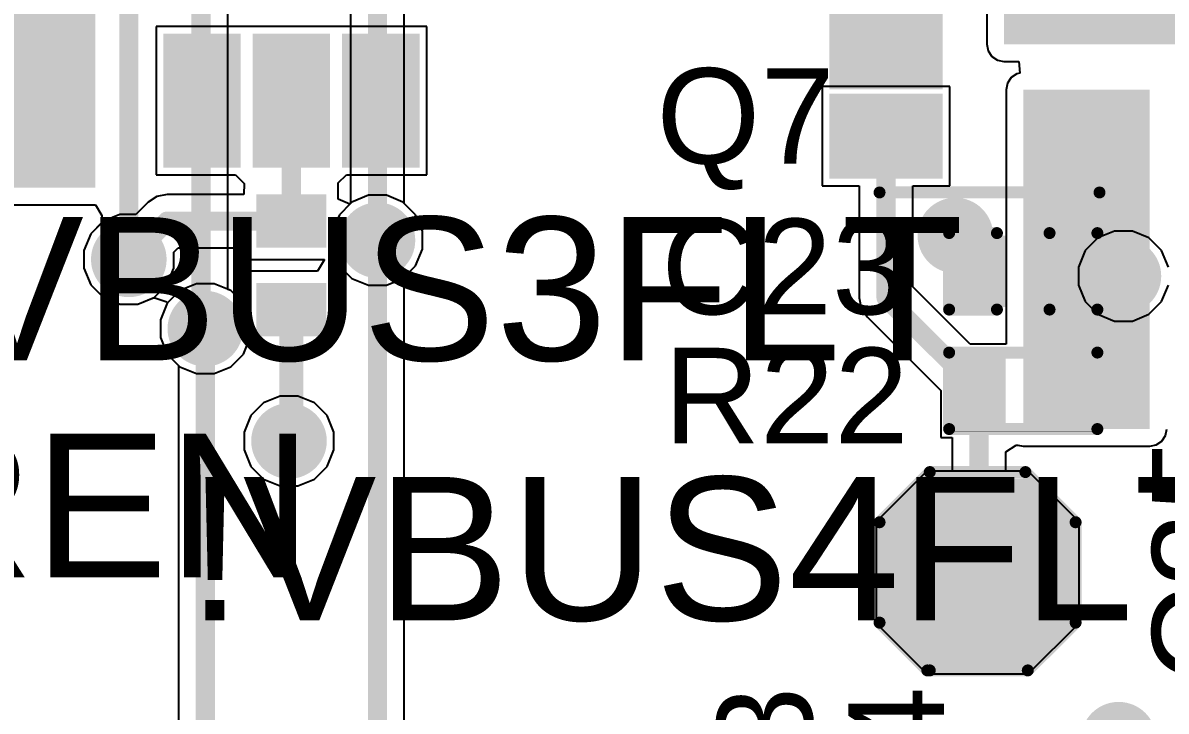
# Model space of a CAD drawing. Header units: millimetres. Extents: x -0.13 to 3.86, y -0.01 to 4.3.
# Drawn here: x 1.5977 to 2.0759, y 3.201 to 3.489 of the extents above; entities that cross this region are included whole.
import ezdxf

# ---------------------------------------------------------------- set-up
doc = ezdxf.new("R2010")
doc.units = ezdxf.units.MM
doc.header["$MEASUREMENT"] = 0
for name, color, linetype in [('BottomLayer', 5, 'Continuous'), ('BottomPaste', 16, 'Continuous'), ('BottomSolder', 6, 'Continuous'), ('MultiLayer', 9, 'Continuous'), ('PadHoleLayer', 156, 'Continuous'), ('TopLayer', 1, 'Continuous'), ('TopOverlay', 2, 'Continuous'), ('TopPaste', 8, 'Continuous'), ('TopSolder', 216, 'Continuous'), ('ViaHoleLayer', 16, 'Continuous')]:
    doc.layers.add(name, color=color, linetype=linetype)
doc.styles.add('Arial', font='arial.ttf', dxfattribs={"height": 0.2})

# ---------------------------------------------------------------- blocks, each defined once
blk = doc.blocks.new('R___0402_142')
at = {"layer": 'TopLayer'}
for points in [[(-0.0275001, -0.0125), (-0.0275001, 0.0125), (-0.0095001, 0.0125), (-0.0095001, -0.0125)], [(0.0094999, -0.0125), (0.0094999, 0.0125), (0.0274999, 0.0125), (0.0274999, -0.0125)]]:
    blk.add_hatch(color=1, dxfattribs=at).paths.add_polyline_path(points)
at = {"layer": 'TopPaste'}
for points in [[(-0.0275001, -0.0125), (-0.0275001, 0.0125), (-0.0095001, 0.0125), (-0.0095001, -0.0125)], [(0.0094999, -0.0125), (0.0094999, 0.0125), (0.0274999, 0.0125), (0.0274999, -0.0125)]]:
    blk.add_hatch(color=8, dxfattribs=at).paths.add_polyline_path(points)
at = {"layer": 'TopSolder'}
for points in [[(-0.0296655, -0.0146654), (-0.0296655, 0.0146654), (-0.0073347, 0.0146654), (-0.0073347, -0.0146654)], [(0.0073345, -0.0146654), (0.0073345, 0.0146654), (0.0296653, 0.0146654), (0.0296653, -0.0146654)]]:
    blk.add_hatch(color=216, dxfattribs=at).paths.add_polyline_path(points)
at = {"layer": 'TopOverlay'}
for points, const_width in [([(-0.0310001, -0.016), (-0.0310001, 0.016)], 0.005), ([(-0.0310001, 0.016), (0.0309999, 0.016)], 0.005), ([(0.0309999, -0.016), (0.0309999, 0.016)], 0.005), ([(-0.0310001, -0.016), (0.0309999, -0.016)], 0.005), ([(-0.0320001, -0.017), (0.0319999, -0.017)], 0.000127)]:
    blk.add_lwpolyline(points, dxfattribs=dict(at, const_width=const_width))
for points, const_width in [([(-0.0322501, 0.016, 1), (-0.0297501, 0.016, 1)], 0.0025), ([(-0.0322501, 0.016, 1), (-0.0297501, 0.016, 1)], 0.0025), ([(0.0297499, 0.016, 1), (0.0322499, 0.016, 1)], 0.0025), ([(0.0297499, 0.016, 1), (0.0322499, 0.016, 1)], 0.0025), ([(-0.0322501, -0.016, 1), (-0.0297501, -0.016, 1)], 0.0025), ([(-0.0322501, -0.016, 1), (-0.0297501, -0.016, 1)], 0.0025), ([(0.0297499, -0.016, 1), (0.0322499, -0.016, 1)], 0.0025), ([(0.0297499, -0.016, 1), (0.0322499, -0.016, 1)], 0.0025), ([(-0.0320318, -0.017, 1), (-0.0319684, -0.017, 1)], 6.35e-05), ([(0.0319682, -0.017, 1), (0.0320316, -0.017, 1)], 6.35e-05)]:
    blk.add_lwpolyline(points, format="xyb", close=True, dxfattribs=dict(at, const_width=const_width))
blk = doc.blocks.new('R___0402_B_150')
at = {"layer": 'BottomLayer'}
for points in [[(-0.0095, 0.0124991), (-0.0095, -0.0125009), (-0.0275, -0.0125009), (-0.0275, 0.0124991)], [(0.0275, 0.0124991), (0.0275, -0.0125009), (0.0095, -0.0125009), (0.0095, 0.0124991)]]:
    blk.add_hatch(color=5, dxfattribs=at).paths.add_polyline_path(points)
at = {"layer": 'BottomPaste'}
for points in [[(-0.0095, 0.0124991), (-0.0095, -0.0125009), (-0.0275, -0.0125009), (-0.0275, 0.0124991)], [(0.0275, 0.0124991), (0.0275, -0.0125009), (0.0095, -0.0125009), (0.0095, 0.0124991)]]:
    blk.add_hatch(color=16, dxfattribs=at).paths.add_polyline_path(points)
at = {"layer": 'BottomSolder'}
for points in [[(-0.0073346, 0.0146645), (-0.0073346, -0.0146663), (-0.0296654, -0.0146663), (-0.0296654, 0.0146645)], [(0.0296654, 0.0146645), (0.0296654, -0.0146663), (0.0073346, -0.0146663), (0.0073346, 0.0146645)]]:
    blk.add_hatch(color=6, dxfattribs=at).paths.add_polyline_path(points)
blk = doc.blocks.new('TSOT_25_167')
at = {"layer": 'TopLayer'}
for points in [[(-0.02360205, 0.05118155), (-0.02360205, 0.02362245), (-0.06297215, 0.02362245), (-0.06297215, 0.05118155)], [(0.06297195, 0.05118155), (0.06297195, 0.02362245), (0.02360185, 0.02362245), (0.02360185, 0.05118155)], [(-0.02360205, 0.01377955), (-0.02360205, -0.01377955), (-0.06297215, -0.01377955), (-0.06297215, 0.01377955)], [(-0.02360205, -0.02362245), (-0.02360205, -0.05118155), (-0.06297215, -0.05118155), (-0.06297215, -0.02362245)], [(0.06297195, -0.02362245), (0.06297195, -0.05118155), (0.02360185, -0.05118155), (0.02360185, -0.02362245)]]:
    blk.add_hatch(color=1, dxfattribs=at).paths.add_polyline_path(points)
at = {"layer": 'TopPaste'}
for points in [[(-0.02360205, 0.05118155), (-0.02360205, 0.02362245), (-0.06297215, 0.02362245), (-0.06297215, 0.05118155)], [(0.06297195, 0.05118155), (0.06297195, 0.02362245), (0.02360185, 0.02362245), (0.02360185, 0.05118155)], [(-0.02360205, 0.01377955), (-0.02360205, -0.01377955), (-0.06297215, -0.01377955), (-0.06297215, 0.01377955)], [(-0.02360205, -0.02362245), (-0.02360205, -0.05118155), (-0.06297215, -0.05118155), (-0.06297215, -0.02362245)], [(0.06297195, -0.02362245), (0.06297195, -0.05118155), (0.02360185, -0.05118155), (0.02360185, -0.02362245)]]:
    blk.add_hatch(color=8, dxfattribs=at).paths.add_polyline_path(points)
at = {"layer": 'TopSolder'}
for points in [[(-0.01960205, 0.05518155), (-0.01960205, 0.01962245), (-0.06697215, 0.01962245), (-0.06697215, 0.05518155)], [(0.06697195, 0.05518155), (0.06697195, 0.01962245), (0.01960185, 0.01962245), (0.01960185, 0.05518155)], [(-0.01960205, 0.01777955), (-0.01960205, -0.01777955), (-0.06697215, -0.01777955), (-0.06697215, 0.01777955)], [(-0.01960205, -0.01962245), (-0.01960205, -0.05518155), (-0.06697215, -0.05518155), (-0.06697215, -0.01962245)], [(0.06697195, -0.01962245), (0.06697195, -0.05518155), (0.01960185, -0.05518155), (0.01960185, -0.01962245)]]:
    blk.add_hatch(color=216, dxfattribs=at).paths.add_polyline_path(points)
at = {"layer": 'TopOverlay', "const_width": 0.005}
for points in [[(-0.0459991, 0.061), (0.0460009, 0.061)], [(-0.0749991, 0.033), (-0.0749991, 0.043)], [(-0.0749991, 0.043), (-0.0699991, 0.038)], [(-0.0749991, 0.033), (-0.0699991, 0.038)], [(-0.0459991, -0.061), (0.0460009, -0.061)]]:
    blk.add_lwpolyline(points, dxfattribs=at)
at = {"layer": 'TopOverlay', "const_width": 0.0025}
for points in [[(-0.0472491, 0.061, 1), (-0.0447491, 0.061, 1)], [(0.0447509, 0.061, 1), (0.0472509, 0.061, 1)], [(-0.0762491, 0.043, 1), (-0.0737491, 0.043, 1)], [(-0.0762491, 0.043, 1), (-0.0737491, 0.043, 1)], [(-0.0712491, 0.038, 1), (-0.0687491, 0.038, 1)], [(-0.0712491, 0.038, 1), (-0.0687491, 0.038, 1)], [(-0.0762491, 0.033, 1), (-0.0737491, 0.033, 1)], [(-0.0762491, 0.033, 1), (-0.0737491, 0.033, 1)], [(-0.0472491, -0.061, 1), (-0.0447491, -0.061, 1)], [(0.0447509, -0.061, 1), (0.0472509, -0.061, 1)]]:
    blk.add_lwpolyline(points, format="xyb", close=True, dxfattribs=at)
blk = doc.blocks.new('T____P______TH_1_8___H_________0_92___194')
at = {"layer": 'BottomLayer'}
blk.add_hatch(color=5, dxfattribs=at).paths.add_polyline_path([(0.017717425, 0.03543305), (-0.017715625, 0.03543305), (-0.03543215, 0.017716525), (-0.03543215, -0.017716525), (-0.017715625, -0.03543305), (0.017717425, -0.03543305), (0.03543395, -0.017716525), (0.03543395, 0.017716525)])
at = {"layer": 'BottomSolder'}
blk.add_hatch(color=6, dxfattribs=at).paths.add_polyline_path([(0.019717425, 0.03943305), (-0.019715625, 0.03943305), (-0.03943215, 0.019716525), (-0.03943215, -0.019716525), (-0.019715625, -0.03943305), (0.019717425, -0.03943305), (0.03943395, -0.019716525), (0.03943395, 0.019716525)])
at = {"layer": 'MultiLayer'}
blk.add_hatch(color=9, dxfattribs=at).paths.add_polyline_path([(0.017717425, 0.03543305), (-0.017715625, 0.03543305), (-0.03543215, 0.017716525), (-0.03543215, -0.017716525), (-0.017715625, -0.03543305), (0.017717425, -0.03543305), (0.03543395, -0.017716525), (0.03543395, 0.017716525)])
at = {"layer": 'PadHoleLayer'}
h = blk.add_hatch(color=156, dxfattribs=at)
edge = h.paths.add_edge_path()
edge.add_arc((9e-07, 0), 0.0181102, 0, 360)
at = {"layer": 'TopLayer'}
blk.add_hatch(color=1, dxfattribs=at).paths.add_polyline_path([(0.017717425, 0.03543305), (-0.017715625, 0.03543305), (-0.03543215, 0.017716525), (-0.03543215, -0.017716525), (-0.017715625, -0.03543305), (0.017717425, -0.03543305), (0.03543395, -0.017716525), (0.03543395, 0.017716525)])
at = {"layer": 'TopSolder'}
blk.add_hatch(color=216, dxfattribs=at).paths.add_polyline_path([(0.019717425, 0.03943305), (-0.019715625, 0.03943305), (-0.03943215, 0.019716525), (-0.03943215, -0.019716525), (-0.019715625, -0.03943305), (0.019717425, -0.03943305), (0.03943395, -0.019716525), (0.03943395, 0.019716525)])
at = {"layer": 'TopOverlay', "const_width": 0.005}
for points in [[(-0.0409991, 0.021), (-0.0199991, 0.042)], [(-0.0199991, 0.042), (0.0200009, 0.042)], [(0.0200009, 0.042), (0.0410009, 0.021)], [(-0.0409991, -0.021), (-0.0409991, 0.021)], [(0.0410009, -0.021), (0.0410009, 0.021)], [(-0.0409991, -0.021), (-0.0209991, -0.041)], [(0.0210009, -0.041), (0.0410009, -0.021)], [(-0.0199991, -0.041), (0.0210009, -0.041)]]:
    blk.add_lwpolyline(points, dxfattribs=at)
at = {"layer": 'TopOverlay', "const_width": 0.0025}
for points in [[(-0.0212491, 0.042, 1), (-0.0187491, 0.042, 1)], [(-0.0212491, 0.042, 1), (-0.0187491, 0.042, 1)], [(0.0187509, 0.042, 1), (0.0212509, 0.042, 1)], [(0.0187509, 0.042, 1), (0.0212509, 0.042, 1)], [(-0.0422491, 0.021, 1), (-0.0397491, 0.021, 1)], [(-0.0422491, 0.021, 1), (-0.0397491, 0.021, 1)], [(0.0397509, 0.021, 1), (0.0422509, 0.021, 1)], [(0.0397509, 0.021, 1), (0.0422509, 0.021, 1)], [(-0.0422491, -0.021, 1), (-0.0397491, -0.021, 1)], [(-0.0422491, -0.021, 1), (-0.0397491, -0.021, 1)], [(0.0397509, -0.021, 1), (0.0422509, -0.021, 1)], [(0.0397509, -0.021, 1), (0.0422509, -0.021, 1)], [(-0.0222491, -0.041, 1), (-0.0197491, -0.041, 1)], [(-0.0212491, -0.041, 1), (-0.0187491, -0.041, 1)], [(0.0197509, -0.041, 1), (0.0222509, -0.041, 1)], [(0.0197509, -0.041, 1), (0.0222509, -0.041, 1)]]:
    blk.add_lwpolyline(points, format="xyb", close=True, dxfattribs=at)
blk = doc.blocks.new('SOT_23_6_B_214')
at = {"layer": 'BottomLayer'}
for points in [[(-0.07558975, 0.0496056), (-0.02755825, 0.0496056), (-0.02755825, 0.0251962), (-0.07558975, 0.0251962)], [(0.02755825, 0.0496056), (0.07558975, 0.0496056), (0.07558975, 0.0251962), (0.02755825, 0.0251962)], [(-0.07558975, 0.0122056), (-0.02755825, 0.0122056), (-0.02755825, -0.0122038), (-0.07558975, -0.0122038)], [(0.02755825, 0.0122056), (0.07558975, 0.0122056), (0.07558975, -0.0122038), (0.02755825, -0.0122038)], [(-0.07558975, -0.0251964), (-0.02755825, -0.0251964), (-0.02755825, -0.0496058), (-0.07558975, -0.0496058)], [(0.02755825, -0.0251964), (0.07558975, -0.0251964), (0.07558975, -0.0496058), (0.02755825, -0.0496058)]]:
    blk.add_hatch(color=5, dxfattribs=at).paths.add_polyline_path(points)
at = {"layer": 'BottomPaste'}
for points in [[(-0.07558975, 0.0496056), (-0.02755825, 0.0496056), (-0.02755825, 0.0251962), (-0.07558975, 0.0251962)], [(0.02755825, 0.0496056), (0.07558975, 0.0496056), (0.07558975, 0.0251962), (0.02755825, 0.0251962)], [(-0.07558975, 0.0122056), (-0.02755825, 0.0122056), (-0.02755825, -0.0122038), (-0.07558975, -0.0122038)], [(0.02755825, 0.0122056), (0.07558975, 0.0122056), (0.07558975, -0.0122038), (0.02755825, -0.0122038)], [(-0.07558975, -0.0251964), (-0.02755825, -0.0251964), (-0.02755825, -0.0496058), (-0.07558975, -0.0496058)], [(0.02755825, -0.0251964), (0.07558975, -0.0251964), (0.07558975, -0.0496058), (0.02755825, -0.0496058)]]:
    blk.add_hatch(color=16, dxfattribs=at).paths.add_polyline_path(points)
at = {"layer": 'BottomSolder'}
for points in [[(-0.07958975, 0.0536056), (-0.02355825, 0.0536056), (-0.02355825, 0.0211962), (-0.07958975, 0.0211962)], [(0.02355825, 0.0536056), (0.07958975, 0.0536056), (0.07958975, 0.0211962), (0.02355825, 0.0211962)], [(-0.07958975, 0.0162056), (-0.02355825, 0.0162056), (-0.02355825, -0.0162038), (-0.07958975, -0.0162038)], [(0.02355825, 0.0162056), (0.07958975, 0.0162056), (0.07958975, -0.0162038), (0.02355825, -0.0162038)], [(-0.07958975, -0.0211964), (-0.02355825, -0.0211964), (-0.02355825, -0.0536058), (-0.07958975, -0.0536058)], [(0.02355825, -0.0211964), (0.07958975, -0.0211964), (0.07958975, -0.0536058), (0.02355825, -0.0536058)]]:
    blk.add_hatch(color=6, dxfattribs=at).paths.add_polyline_path(points)
blk = doc.blocks.new('C___0402_228')
at = {"layer": 'TopLayer'}
for points in [[(-0.0275001, -0.0125), (-0.0275001, 0.0125), (-0.0095001, 0.0125), (-0.0095001, -0.0125)], [(0.0094999, -0.0125), (0.0094999, 0.0125), (0.0274999, 0.0125), (0.0274999, -0.0125)]]:
    blk.add_hatch(color=1, dxfattribs=at).paths.add_polyline_path(points)
at = {"layer": 'TopPaste'}
for points in [[(-0.0275001, -0.0125), (-0.0275001, 0.0125), (-0.0095001, 0.0125), (-0.0095001, -0.0125)], [(0.0094999, -0.0125), (0.0094999, 0.0125), (0.0274999, 0.0125), (0.0274999, -0.0125)]]:
    blk.add_hatch(color=8, dxfattribs=at).paths.add_polyline_path(points)
at = {"layer": 'TopSolder'}
for points in [[(-0.0298623, -0.0148622), (-0.0298623, 0.0148622), (-0.0071379, 0.0148622), (-0.0071379, -0.0148622)], [(0.0071377, -0.0148622), (0.0071377, 0.0148622), (0.0298621, 0.0148622), (0.0298621, -0.0148622)]]:
    blk.add_hatch(color=216, dxfattribs=at).paths.add_polyline_path(points)
at = {"layer": 'TopOverlay', "const_width": 0.005}
for points in [[(-0.0110001, 0.016), (-0.0310001, 0.016)], [(-0.0310001, 0.016), (-0.0310001, -0.016)], [(0.0309999, 0.016), (0.0109999, 0.016)], [(0.0309999, 0.016), (0.0309999, -0.016)], [(-0.0110001, -0.016), (-0.0310001, -0.016)], [(0.0309999, -0.016), (0.0109999, -0.016)]]:
    blk.add_lwpolyline(points, dxfattribs=at)
at = {"layer": 'TopOverlay', "const_width": 0.0025}
for points in [[(-0.0322501, 0.016, 1), (-0.0297501, 0.016, 1)], [(-0.0322501, 0.016, 1), (-0.0297501, 0.016, 1)], [(-0.0122501, 0.016, 1), (-0.0097501, 0.016, 1)], [(0.0097499, 0.016, 1), (0.0122499, 0.016, 1)], [(0.0297499, 0.016, 1), (0.0322499, 0.016, 1)], [(0.0297499, 0.016, 1), (0.0322499, 0.016, 1)], [(-0.0322501, -0.016, 1), (-0.0297501, -0.016, 1)], [(-0.0322501, -0.016, 1), (-0.0297501, -0.016, 1)], [(-0.0122501, -0.016, 1), (-0.0097501, -0.016, 1)], [(0.0097499, -0.016, 1), (0.0122499, -0.016, 1)], [(0.0297499, -0.016, 1), (0.0322499, -0.016, 1)], [(0.0297499, -0.016, 1), (0.0322499, -0.016, 1)]]:
    blk.add_lwpolyline(points, format="xyb", close=True, dxfattribs=at)

msp = doc.modelspace()

# ---------------------------------------------------------------- hatches: boundary and pattern name
at = {"layer": 'BottomLayer'}
h = msp.add_hatch(color=5, dxfattribs=at)
edge = h.paths.add_edge_path()
edge.add_arc((1.746, 3.398), 0.011811, 0, 360)
h = msp.add_hatch(color=5, dxfattribs=at)
edge = h.paths.add_edge_path()
edge.add_arc((1.9877098, 3.4), 0.011811, 0, 360)
h = msp.add_hatch(color=5, dxfattribs=at)
edge = h.paths.add_edge_path()
edge.add_arc((1.642, 3.39), 0.011811, 0, 360)
h = msp.add_hatch(color=5, dxfattribs=at)
edge = h.paths.add_edge_path()
edge.add_arc((2.058, 3.383), 0.011811, 0, 360)
h = msp.add_hatch(color=5, dxfattribs=at)
edge = h.paths.add_edge_path()
edge.add_arc((1.674, 3.361), 0.011811, 0, 360)
h = msp.add_hatch(color=5, dxfattribs=at)
edge = h.paths.add_edge_path()
edge.add_arc((1.709, 3.314), 0.011811, 0, 360)
at = {"layer": 'BottomSolder'}
h = msp.add_hatch(color=6, dxfattribs=at)
edge = h.paths.add_edge_path()
edge.add_arc((1.9877098, 3.4), 0.015811, 0, 360)
h = msp.add_hatch(color=6, dxfattribs=at)
edge = h.paths.add_edge_path()
edge.add_arc((1.746, 3.398), 0.015811, 0, 360)
h = msp.add_hatch(color=6, dxfattribs=at)
edge = h.paths.add_edge_path()
edge.add_arc((1.642, 3.39), 0.015811, 0, 360)
h = msp.add_hatch(color=6, dxfattribs=at)
edge = h.paths.add_edge_path()
edge.add_arc((2.058, 3.383), 0.015811, 0, 360)
h = msp.add_hatch(color=6, dxfattribs=at)
edge = h.paths.add_edge_path()
edge.add_arc((1.674, 3.361), 0.015811, 0, 360)
h = msp.add_hatch(color=6, dxfattribs=at)
edge = h.paths.add_edge_path()
edge.add_arc((1.709, 3.314), 0.015811, 0, 360)
h = msp.add_hatch(color=6, dxfattribs=at)
edge = h.paths.add_edge_path()
edge.add_arc((2.0560009, 3.1890111), 0.015811, 0, 360)
at = {"layer": 'TopLayer'}
for points in [[(2.008, 3.48), (2.035, 3.48), (2.035, 3.581), (2.008, 3.581)], [(1.523, 3.42), (1.628, 3.42), (1.628, 3.567), (1.523, 3.567)], [(2.008, 3.48), (2.172, 3.48), (2.172, 3.549), (2.008, 3.549)], [(2.0161049, 3.319), (2.0689999, 3.319), (2.0689999, 3.461), (2.0161049, 3.461)]]:
    msp.add_hatch(color=1, dxfattribs=at).paths.add_polyline_path(points)
h = msp.add_hatch(color=1, dxfattribs=at)
edge = h.paths.add_edge_path()
edge.add_arc((1.746, 3.398), 0.011811, 0, 360)
h = msp.add_hatch(color=1, dxfattribs=at)
edge = h.paths.add_edge_path()
edge.add_arc((1.9877098, 3.4), 0.011811, 0, 360)
h = msp.add_hatch(color=1, dxfattribs=at)
edge = h.paths.add_edge_path()
edge.add_arc((1.642, 3.39), 0.011811, 0, 360)
h = msp.add_hatch(color=1, dxfattribs=at)
edge = h.paths.add_edge_path()
edge.add_arc((2.058, 3.383), 0.011811, 0, 360)
h = msp.add_hatch(color=1, dxfattribs=at)
edge = h.paths.add_edge_path()
edge.add_arc((1.674, 3.361), 0.011811, 0, 360)
h = msp.add_hatch(color=1, dxfattribs=at)
edge = h.paths.add_edge_path()
edge.add_arc((1.709, 3.314), 0.011811, 0, 360)
at = {"layer": 'ViaHoleLayer'}
h = msp.add_hatch(color=16, dxfattribs=at)
edge = h.paths.add_edge_path()
edge.add_arc((1.9877098, 3.4), 0.0059055, 0, 360)
h = msp.add_hatch(color=16, dxfattribs=at)
edge = h.paths.add_edge_path()
edge.add_arc((1.746, 3.398), 0.0059055, 0, 360)
h = msp.add_hatch(color=16, dxfattribs=at)
edge = h.paths.add_edge_path()
edge.add_arc((1.642, 3.39), 0.0059055, 0, 360)
h = msp.add_hatch(color=16, dxfattribs=at)
edge = h.paths.add_edge_path()
edge.add_arc((2.058, 3.383), 0.0059055, 0, 360)
h = msp.add_hatch(color=16, dxfattribs=at)
edge = h.paths.add_edge_path()
edge.add_arc((1.674, 3.361), 0.0059055, 0, 360)
h = msp.add_hatch(color=16, dxfattribs=at)
edge = h.paths.add_edge_path()
edge.add_arc((1.709, 3.314), 0.0059055, 0, 360)

# ---------------------------------------------------------------- linework, layer by layer
at = {"layer": 'BottomLayer'}
for p, q in [((1.7666056, 3.4874417), (1.6533942, 3.4874417)), ((1.6533942, 3.4874417), (1.6533942, 3.4254103)), ((1.7666056, 3.4254103), (1.7666056, 3.4874417)), ((1.6533942, 3.4254103), (1.6866612, 3.4254103)), ((1.6866612, 3.4254103), (1.6902561, 3.4217952)), ((1.7295, 3.4219999), (1.7330875, 3.4254103)), ((1.7330875, 3.4254103), (1.7666056, 3.4254103)), ((1.6902561, 3.4217952), (1.6900704, 3.4172155)), ((1.7295, 3.4151739), (1.7295, 3.4219999)), ((1.653708, 3.4163618), (1.6500694, 3.4139306)), ((1.658, 3.4172156), (1.653708, 3.4163618)), ((1.6580005, 3.4172155), (1.658, 3.4172156)), ((1.6900704, 3.4172155), (1.6580005, 3.4172155)), ((1.7345, 3.4131028), (1.7295, 3.4151739)), ((1.7422583, 3.416811), (1.7353444, 3.4139472)), ((1.7497417, 3.416811), (1.7422583, 3.416811)), ((1.7566556, 3.4139472), (1.7497417, 3.416811)), ((1.6500692, 3.4139303), (1.6449499, 3.408811)), ((1.6500694, 3.4139306), (1.6500692, 3.4139303)), ((1.7353444, 3.4139472), (1.7345, 3.4131028)), ((1.7619472, 3.4086556), (1.7566556, 3.4139472)), ((1.6313444, 3.4059472), (1.6260528, 3.4006556)), ((1.6382583, 3.408811), (1.6313444, 3.4059472)), ((1.6449499, 3.408811), (1.6382583, 3.408811)), ((1.764811, 3.4017417), (1.7619472, 3.4086556)), ((1.6260528, 3.4006556), (1.623189, 3.3937417)), ((1.764811, 3.3942583), (1.764811, 3.4017417)), ((2.0542583, 3.401811), (2.0473444, 3.3989472)), ((2.0617417, 3.401811), (2.0542583, 3.401811)), ((2.0686556, 3.3989472), (2.0617417, 3.401811)), ((2.0473444, 3.3989472), (2.0420528, 3.3936556)), ((2.0739472, 3.3936556), (2.0686556, 3.3989472)), ((1.623189, 3.3937417), (1.623189, 3.3862583)), ((1.660811, 3.3929499), (1.6626456, 3.3947845)), ((1.660811, 3.3862583), (1.660811, 3.3929499)), ((1.6626456, 3.3947845), (1.6905, 3.3947845)), ((1.6905, 3.3947845), (1.6905, 3.39)), ((1.7619472, 3.3873444), (1.764811, 3.3942583)), ((2.0420528, 3.3936556), (2.039189, 3.3867417)), ((2.076811, 3.3867417), (2.0739472, 3.3936556)), ((1.623189, 3.3862583), (1.6260528, 3.3793444)), ((1.6579472, 3.3793444), (1.660811, 3.3862583)), ((1.6905, 3.39), (1.72382, 3.39)), ((1.72382, 3.39), (1.7208835, 3.385)), ((1.7572155, 3.3826127), (1.7619472, 3.3873444)), ((2.039189, 3.3867417), (2.039189, 3.3792583)), ((1.7208835, 3.385), (1.6905, 3.385)), ((1.6905, 3.385), (1.6905, 3.3781739)), ((1.7572155, 2.8393329), (1.7572155, 3.3826127)), ((1.6260528, 3.3793444), (1.6313444, 3.3740528)), ((1.6526556, 3.3740528), (1.6579472, 3.3793444)), ((1.6633444, 3.3769472), (1.6580528, 3.3716556)), ((1.6702583, 3.379811), (1.6633444, 3.3769472)), ((1.6777417, 3.379811), (1.6702583, 3.379811)), ((1.6846556, 3.3769472), (1.6777417, 3.379811)), ((1.6855, 3.3761028), (1.6846556, 3.3769472)), ((1.6905, 3.3781739), (1.6855, 3.3761028)), ((2.039189, 3.3792583), (2.0420528, 3.3723444)), ((2.0739472, 3.3723444), (2.076811, 3.3792583)), ((1.6313444, 3.3740528), (1.6382583, 3.371189)), ((1.6382583, 3.371189), (1.6457417, 3.371189)), ((1.6457417, 3.371189), (1.6526556, 3.3740528)), ((1.6580528, 3.3716556), (1.655189, 3.3647417)), ((2.0420528, 3.3723444), (2.0473444, 3.3670528)), ((2.0686556, 3.3670528), (2.0739472, 3.3723444)), ((2.0473444, 3.3670528), (2.0542583, 3.364189)), ((2.0617417, 3.364189), (2.0686556, 3.3670528)), ((1.655189, 3.3647417), (1.655189, 3.3572583)), ((2.0542583, 3.364189), (2.0617417, 3.364189)), ((1.655189, 3.3572583), (1.6580528, 3.3503444)), ((1.6580528, 3.3503444), (1.6627845, 3.3456127)), ((1.6627845, 3.3456127), (1.6627845, 3.1211239)), ((1.9757844, 3.301433), (1.9545679, 3.2802165)), ((2.0182174, 3.301433), (1.9757844, 3.301433)), ((2.0394339, 3.2802165), (2.0182174, 3.301433)), ((1.9545679, 3.2802165), (1.9545679, 3.2377835)), ((2.0394339, 3.2377835), (2.0394339, 3.2802165)), ((1.9545679, 3.2377835), (1.9757844, 3.216567)), ((2.0182174, 3.216567), (2.0394339, 3.2377835)), ((1.9757844, 3.216567), (2.0182174, 3.216567))]:
    msp.add_line(p, q, dxfattribs=at)
for points, const_width in [([(1.7100009, 3.4060009), (1.7100009, 3.456426)], 0.008), ([(1.642, 3.39), (1.658, 3.406)], 0.008), ([(1.658, 3.406), (1.71, 3.406)], 0.008), ([(1.71, 3.406), (1.7100009, 3.4060009)], 0.008), ([(1.746, 2.8346872), (1.746, 3.398)], 0.008), ([(1.71, 3.315), (1.71, 3.369)], 0.01), ([(1.674, 3.1211234), (1.674, 3.361)], 0.008), ([(1.709, 3.314), (1.71, 3.315)], 0.01)]:
    msp.add_lwpolyline(points, dxfattribs=dict(at, const_width=const_width))
for points, const_width in [([(1.7080009, 3.456426, 1), (1.7120009, 3.456426, 1)], 0.004), ([(1.656, 3.406, 1), (1.66, 3.406, 1)], 0.004), ([(1.656, 3.406, 1), (1.66, 3.406, 1)], 0.004), ([(1.708, 3.406, 1), (1.712, 3.406, 1)], 0.004), ([(1.708, 3.406, 1), (1.712, 3.406, 1)], 0.004), ([(1.7080009, 3.4060009, 1), (1.7120009, 3.4060009, 1)], 0.004), ([(1.7080009, 3.4060009, 1), (1.7120009, 3.4060009, 1)], 0.004), ([(1.744, 3.398, 1), (1.748, 3.398, 1)], 0.004), ([(1.64, 3.39, 1), (1.644, 3.39, 1)], 0.004), ([(1.7075, 3.369, 1), (1.7125, 3.369, 1)], 0.005), ([(1.672, 3.361, 1), (1.676, 3.361, 1)], 0.004), ([(1.7065, 3.314, 1), (1.7115, 3.314, 1)], 0.005), ([(1.7075, 3.315, 1), (1.7125, 3.315, 1)], 0.005), ([(1.7075, 3.315, 1), (1.7125, 3.315, 1)], 0.005)]:
    msp.add_lwpolyline(points, format="xyb", close=True, dxfattribs=dict(at, const_width=const_width))
at = {"layer": 'TopLayer'}
for p, q in [((2.0008629, 3.549), (2.0008629, 3.48)), ((1.6834135, 3.3774617), (1.6834135, 3.4986127)), ((1.7347845, 3.4996127), (1.7347845, 3.4133873)), ((1.7572155, 3.4133873), (1.7572155, 3.4978705)), ((2.0008629, 3.48), (2.0014062, 3.4772688)), ((2.0014062, 3.4772688), (2.0029533, 3.4749533)), ((2.0029533, 3.4749533), (2.0052688, 3.4734062)), ((2.0052688, 3.4734062), (2.008, 3.4728629)), ((2.008, 3.4728629), (2.0142339, 3.4728629)), ((2.0142339, 3.4728629), (2.0147264, 3.4678629)), ((2.0133737, 3.4675938), (2.0110582, 3.4660467)), ((2.0147264, 3.4678629), (2.0133737, 3.4675938)), ((1.9853979, 3.4623775), (1.9320279, 3.4623775)), ((1.9320279, 3.4623775), (1.9320279, 3.4208185)), ((1.9853979, 3.4208185), (1.9853979, 3.4623775)), ((2.0095111, 3.4637312), (2.0089678, 3.461)), ((2.0110582, 3.4660467), (2.0095111, 3.4637312)), ((2.0089678, 3.461), (2.0089678, 3.3545)), ((1.9320279, 3.4208185), (1.9474974, 3.4208185)), ((1.9474974, 3.4208185), (1.9474974, 3.3738925)), ((1.9699284, 3.3785377), (1.9699284, 3.4208185)), ((1.9699284, 3.4208185), (1.9853979, 3.4208185)), ((1.523, 3.4128629), (1.6279999, 3.4128629)), ((1.6279999, 3.4128629), (1.6307845, 3.4083188)), ((1.7347845, 3.4133873), (1.7300528, 3.4086556)), ((1.7619472, 3.4086556), (1.7572155, 3.4133873)), ((1.6307845, 3.4053873), (1.6260528, 3.4006556)), ((1.6307845, 3.4083188), (1.6307845, 3.4053873)), ((1.7300528, 3.4086556), (1.727189, 3.4017417)), ((1.764811, 3.4017417), (1.7619472, 3.4086556)), ((1.6260528, 3.4006556), (1.623189, 3.3937417)), ((1.727189, 3.4017417), (1.727189, 3.3942583)), ((1.764811, 3.3942583), (1.764811, 3.4017417)), ((1.623189, 3.3937417), (1.623189, 3.3862583)), ((1.727189, 3.3942583), (1.7300528, 3.3873444)), ((1.7619472, 3.3873444), (1.764811, 3.3942583)), ((1.623189, 3.3862583), (1.6260528, 3.3793444)), ((1.7300528, 3.3873444), (1.7353444, 3.3820528)), ((1.7566556, 3.3820528), (1.7619472, 3.3873444)), ((1.7353444, 3.3820528), (1.7422583, 3.379189)), ((1.7497417, 3.379189), (1.7566556, 3.3820528)), ((1.6260528, 3.3793444), (1.6313444, 3.3740528)), ((1.6846556, 3.3769472), (1.6834135, 3.3774617)), ((1.6899472, 3.3716556), (1.6846556, 3.3769472)), ((1.7422583, 3.379189), (1.7497417, 3.379189)), ((1.9939661, 3.3545), (1.9699284, 3.3785377)), ((1.6313444, 3.3740528), (1.6382583, 3.371189)), ((1.6382583, 3.371189), (1.6457417, 3.371189)), ((1.6457417, 3.371189), (1.6522287, 3.373876)), ((1.6522287, 3.373876), (1.6529456, 3.3739512)), ((1.6529456, 3.3739512), (1.6578933, 3.3722194)), ((1.6580528, 3.3716555), (1.655189, 3.3647417)), ((1.6578933, 3.3722194), (1.6580528, 3.3716555)), ((1.692811, 3.3647417), (1.6899472, 3.3716556)), ((1.9474974, 3.3738925), (1.9474973, 3.373892)), ((1.9474973, 3.373892), (1.9483511, 3.3696)), ((1.9483511, 3.3696), (1.9507823, 3.3659614)), ((1.655189, 3.3647417), (1.655189, 3.3572583)), ((1.692811, 3.3572583), (1.692811, 3.3647417)), ((1.9507823, 3.3659614), (1.9816049, 3.3351388)), ((1.655189, 3.3572583), (1.6580528, 3.3503444)), ((1.6899472, 3.3503444), (1.692811, 3.3572583)), ((2.0089678, 3.3545), (1.9939661, 3.3545)), ((1.6580528, 3.3503444), (1.6633444, 3.3450528)), ((1.6846556, 3.3450528), (1.6899472, 3.3503444)), ((1.6633444, 3.3450528), (1.6702583, 3.342189)), ((1.6777417, 3.342189), (1.6846556, 3.3450528)), ((1.6702583, 3.342189), (1.6777417, 3.342189)), ((1.9816049, 3.3351388), (1.9816049, 3.3155)), ((1.6983444, 3.3299472), (1.6930528, 3.3246556)), ((1.7052583, 3.332811), (1.6983444, 3.3299472)), ((1.7127417, 3.332811), (1.7052583, 3.332811)), ((1.7196556, 3.3299472), (1.7127417, 3.332811)), ((1.7249472, 3.3246556), (1.7196556, 3.3299472)), ((1.6930528, 3.3246556), (1.690189, 3.3177417)), ((1.727811, 3.3177417), (1.7249472, 3.3246556)), ((2.0755938, 3.3162688), (2.0761371, 3.319)), ((1.690189, 3.3177417), (1.690189, 3.3102583)), ((1.727811, 3.3102583), (1.727811, 3.3177417)), ((1.9816049, 3.3155), (1.9863894, 3.3155)), ((1.9863894, 3.3155), (1.9863894, 3.301433)), ((2.0717312, 3.3124062), (2.0740467, 3.3139533)), ((2.0740467, 3.3139533), (2.0755938, 3.3162688)), ((1.690189, 3.3102583), (1.6930528, 3.3033444)), ((1.7249472, 3.3033444), (1.727811, 3.3102583)), ((2.0088204, 3.3094351), (2.0130788, 3.3122137)), ((2.0088204, 3.301433), (2.0088204, 3.3094351)), ((2.0130788, 3.3122137), (2.0138204, 3.3123173)), ((2.0138204, 3.3123173), (2.0161049, 3.3118629)), ((2.0161049, 3.3118629), (2.069, 3.3118629)), ((2.069, 3.3118629), (2.0717312, 3.3124062)), ((1.6930528, 3.3033444), (1.6983444, 3.2980528)), ((1.7196556, 3.2980528), (1.7249472, 3.3033444)), ((1.9757844, 3.301433), (1.9545679, 3.2802165)), ((1.9863894, 3.301433), (1.9757844, 3.301433)), ((2.0182174, 3.301433), (2.0088204, 3.301433)), ((2.0394339, 3.2802165), (2.0182174, 3.301433)), ((1.6983444, 3.2980528), (1.7052583, 3.295189)), ((1.7052583, 3.295189), (1.7127417, 3.295189)), ((1.7127417, 3.295189), (1.7196556, 3.2980528)), ((1.9545679, 3.2802165), (1.9545679, 3.2377835)), ((2.0394339, 3.2377835), (2.0394339, 3.2802165)), ((1.9545679, 3.2377835), (1.9757844, 3.216567)), ((2.0182174, 3.216567), (2.0394339, 3.2377835)), ((1.9757844, 3.216567), (2.0182174, 3.216567))]:
    msp.add_line(p, q, dxfattribs=at)
for points, const_width in [([(1.642, 3.39), (1.642, 3.602)], 0.008), ([(1.672198, 3.362802), (1.672198, 3.514)], 0.008), ([(1.746, 3.398), (1.746, 3.513)], 0.008), ([(1.9587129, 3.373892), (1.9587129, 3.441598)], 0.008), ([(2.056, 3.385), (2.056, 3.386)], 0.01), ([(2.056, 3.385), (2.058, 3.383)], 0.01), ([(1.9587129, 3.373892), (1.9976049, 3.335)], 0.008), ([(1.672198, 3.362802), (1.674, 3.361)], 0.008), ([(1.9976049, 3.248), (1.9976049, 3.335)], 0.008)]:
    msp.add_lwpolyline(points, dxfattribs=dict(at, const_width=const_width))
for points, const_width in [([(1.9567129, 3.441598, 1), (1.9607129, 3.441598, 1)], 0.004), ([(1.744, 3.398, 1), (1.748, 3.398, 1)], 0.004), ([(1.64, 3.39, 1), (1.644, 3.39, 1)], 0.004), ([(2.0535, 3.386, 1), (2.0585, 3.386, 1)], 0.005), ([(2.0535, 3.385, 1), (2.0585, 3.385, 1)], 0.005), ([(2.0535, 3.385, 1), (2.0585, 3.385, 1)], 0.005), ([(2.0555, 3.383, 1), (2.0605, 3.383, 1)], 0.005), ([(1.9567129, 3.373892, 1), (1.9607129, 3.373892, 1)], 0.004), ([(1.9567129, 3.373892, 1), (1.9607129, 3.373892, 1)], 0.004), ([(1.670198, 3.362802, 1), (1.674198, 3.362802, 1)], 0.004), ([(1.670198, 3.362802, 1), (1.674198, 3.362802, 1)], 0.004), ([(1.672, 3.361, 1), (1.676, 3.361, 1)], 0.004), ([(1.9956049, 3.335, 1), (1.9996049, 3.335, 1)], 0.004), ([(1.9956049, 3.335, 1), (1.9996049, 3.335, 1)], 0.004), ([(1.9956049, 3.248, 1), (1.9996049, 3.248, 1)], 0.004)]:
    msp.add_lwpolyline(points, format="xyb", close=True, dxfattribs=dict(at, const_width=const_width))

# ---------------------------------------------------------------- block references
for name, p, rotation in [('SOT_23_6_B_214', (1.71, 3.508), 270), ('R___0402_B_150', (1.7099991, 3.3875), 90), ('C___0402_228', (2.016105, 3.385), 180)]:
    msp.add_blockref(name, p, dxfattribs=dict(rotation=rotation))
for name, p in [('TSOT_25_167', (2.002, 3.479)), ('R___0402_142', (2.016105, 3.335)), ('T____P______TH_1_8___H_________0_92___194', (1.997, 3.259))]:
    msp.add_blockref(name, p)

# ---------------------------------------------------------------- texts
at = {"layer": 'TopOverlay', "style": 'Arial'}
for s, height, p in [('Q7', 0.04, (1.8626775, 3.4300065)), ('!VBUS3FLT', 0.06, (1.5440009, 3.347702)), ('C23', 0.04, (1.8646839, 3.3670065)), ('R22', 0.04, (1.8656839, 3.3130065)), ('TEMPPWREN', 0.06, (1.1740009, 3.257)), ('!VBUS4FLT', 0.06, (1.6664062, 3.2389556))]:
    msp.add_text(s, height=height, dxfattribs=at).set_placement(p)
for s, p in [('C35', (2.1099935, 3.2126839)), ('R43', (1.9279935, 3.1086839)), ('R44', (1.9829935, 3.1086839))]:
    msp.add_text(s, height=0.04, rotation=90, dxfattribs=at).set_placement(p)

doc.saveas('drawing.dxf')
